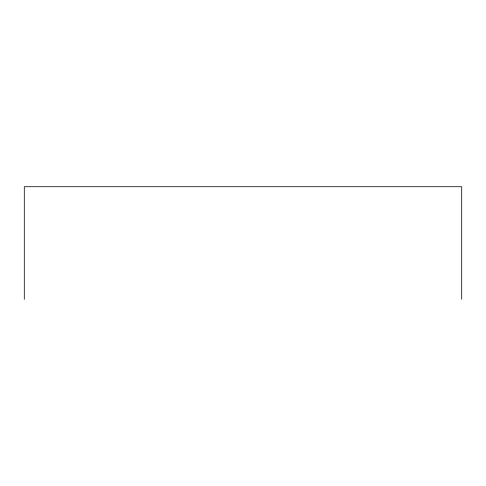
<?xml version="1.0" encoding="UTF-8"?>
<svg xmlns="http://www.w3.org/2000/svg" width="486" height="486" viewBox="0 0 486 486"><rect width="100%" height="100%" fill="white"/><g stroke="black" fill="none" stroke-linecap="round" stroke-linejoin="round"><path stroke-width="0.73" d="M461.7 299.285L461.7 186.715L24.3 186.715L24.3 299.285"/></g></svg>
